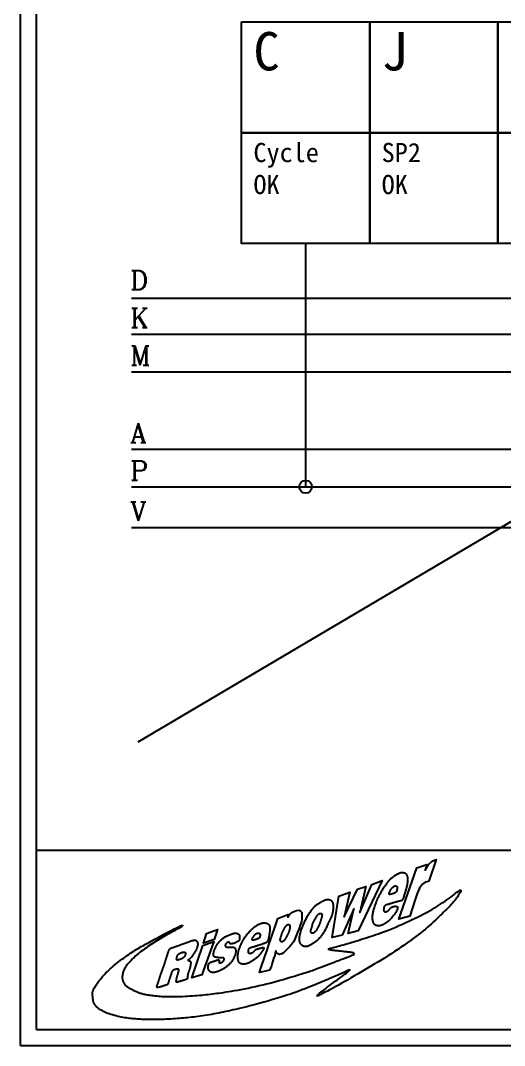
# Model space of a CAD drawing. Extents: x 627 to 914, y 3 to 207.
# Drawn here: x 627.2 to 665, y 3 to 83.1 of the extents above; entities that cross this region are included whole.
import ezdxf

# ---------------------------------------------------------------- set-up
doc = ezdxf.new("R2010")
doc.units = 0
doc.layers.get('0').update_dxf_attribs({"linetype": 'CONTINUOUS'})
for name, color, linetype in [('圖框層', 7, 'CONTINUOUS'), ('標尺寸層', 3, 'CONTINUOUS'), ('輪廓線層', 7, 'CONTINUOUS')]:
    doc.layers.add(name, color=color, linetype=linetype)
doc.styles.add('CNS', font='romanc.shx', dxfattribs={"bigfont": 'chineset.shx'})

msp = doc.modelspace()

# ---------------------------------------------------------------- linework, layer by layer
at = {"color": 0}
for points in [[(644.447, 82.981), (654.457, 82.981), (654.457, 74.316), (644.447, 74.316)], [(654.457, 82.981), (664.467, 82.981), (664.467, 74.316), (654.457, 74.316)], [(664.467, 82.981), (674.477, 82.981), (674.477, 74.316), (664.467, 74.316)], [(644.447, 74.316), (654.457, 74.316), (654.457, 65.652), (644.447, 65.652)], [(654.457, 74.316), (664.467, 74.316), (664.467, 65.652), (654.457, 65.652)], [(664.467, 74.316), (674.477, 74.316), (674.477, 65.652), (664.467, 65.652)]]:
    msp.add_lwpolyline(points, close=True, dxfattribs=at)
at = {"layer": '圖框層', "color": 0}
for p, q in [((627.197, 3), (627.197, 206.969)), ((628.447, 4.25), (628.447, 205.719))]:
    msp.add_line(p, q, dxfattribs=at)
at = {"layer": '圖框層', "color": 7}
for p, q in [((628.447, 18.25), (912.947, 18.25)), ((628.447, 4.25), (912.947, 4.25)), ((627.197, 3), (914.197, 3))]:
    msp.add_line(p, q, dxfattribs=at)
at = {"layer": '標尺寸層', "color": 1}
msp.add_line((636.375, 26.723), (897.679, 181.249), dxfattribs=at)
at = {"layer": '標尺寸層'}
for p, q in [((649.452, 65.652), (649.452, 46.652)), ((635.869, 61.383), (907.962, 61.383)), ((635.869, 58.576), (839.642, 58.576)), ((635.869, 55.63), (907.962, 55.63)), ((635.869, 49.598), (907.962, 49.598)), ((635.869, 46.652), (907.962, 46.652)), ((635.869, 43.462), (907.962, 43.462))]:
    msp.add_line(p, q, dxfattribs=at)
msp.add_circle((649.452, 46.652), 0.5, dxfattribs=at)
at = {"layer": '輪廓線層', "color": 116}
for points in [[(658.355, 15.302), (658.167, 14.869), (658.019, 14.406), (657.586, 13.106), (656.728, 12.879), (658.138, 16.868), (658.926, 17.154), (658.798, 16.701), (659.045, 17.134), (659.34, 17.39), (659.656, 17.528), (659.064, 15.834), (658.936, 15.785), (658.779, 15.755), (658.572, 15.617)], [(657.146, 14.733), (657.13, 14.685), (657.116, 14.64), (657.102, 14.597), (657.089, 14.558), (657.076, 14.522), (657.064, 14.488), (657.052, 14.459), (657.041, 14.432), (657.029, 14.408), (657.017, 14.388), (657.004, 14.37), (656.99, 14.354), (656.975, 14.341), (656.958, 14.329), (656.938, 14.319), (656.916, 14.31), (656.891, 14.302), (656.863, 14.294), (656.831, 14.286), (656.796, 14.278), (656.757, 14.27), (656.713, 14.26), (656.665, 14.249), (656.612, 14.236), (656.554, 14.22), (656.492, 14.203), (656.428, 14.185), (656.362, 14.166), (656.295, 14.146), (656.229, 14.126), (656.165, 14.107), (656.104, 14.088), (656.046, 14.071), (655.993, 14.055), (655.943, 14.04), (655.898, 14.026), (655.856, 14.014), (655.819, 14.002), (655.785, 13.991), (655.755, 13.98), (655.73, 13.971), (655.707, 13.961), (655.688, 13.952), (655.671, 13.941), (655.657, 13.93), (655.644, 13.918), (655.632, 13.903), (655.621, 13.887), (655.611, 13.868), (655.601, 13.847), (655.592, 13.824), (655.583, 13.8), (655.575, 13.776), (655.568, 13.751), (655.562, 13.726), (655.557, 13.701), (655.553, 13.678), (655.55, 13.655), (655.548, 13.634), (655.547, 13.613), (655.548, 13.594), (655.549, 13.576), (655.552, 13.558), (655.556, 13.542), (655.561, 13.527), (655.567, 13.513), (655.574, 13.5), (655.582, 13.489), (655.592, 13.478), (655.602, 13.469), (655.615, 13.462), (655.628, 13.456), (655.643, 13.452), (655.659, 13.449), (655.677, 13.448), (655.695, 13.448), (655.713, 13.449), (655.733, 13.453), (655.752, 13.457), (655.772, 13.463), (655.792, 13.47), (655.811, 13.479), (655.831, 13.489), (655.85, 13.5), (655.87, 13.512), (655.889, 13.526), (655.908, 13.541), (655.927, 13.557), (655.947, 13.574), (655.965, 13.592), (655.984, 13.61), (656.002, 13.629), (656.019, 13.649), (656.035, 13.668), (656.049, 13.687), (656.063, 13.705), (656.075, 13.723), (656.088, 13.74), (656.102, 13.756), (656.118, 13.772), (656.14, 13.788), (656.167, 13.804), (656.202, 13.82), (656.246, 13.837), (656.299, 13.853), (656.359, 13.868), (656.422, 13.878), (656.484, 13.883), (656.541, 13.879), (656.589, 13.865), (656.624, 13.839), (656.643, 13.797), (656.642, 13.739), (656.624, 13.668), (656.591, 13.586), (656.546, 13.496), (656.491, 13.402), (656.431, 13.306), (656.367, 13.213), (656.301, 13.124), (656.238, 13.043), (656.176, 12.97), (656.117, 12.904), (656.06, 12.844), (656.006, 12.791), (655.954, 12.743), (655.905, 12.7), (655.858, 12.663), (655.814, 12.629), (655.773, 12.6), (655.734, 12.573), (655.698, 12.55), (655.663, 12.529), (655.63, 12.51), (655.598, 12.493), (655.568, 12.477), (655.539, 12.462), (655.51, 12.448), (655.483, 12.434), (655.456, 12.421), (655.43, 12.41), (655.405, 12.399), (655.381, 12.389), (655.357, 12.38), (655.333, 12.373), (655.31, 12.366), (655.287, 12.36), (655.263, 12.356), (655.239, 12.352), (655.214, 12.35), (655.188, 12.349), (655.161, 12.349), (655.132, 12.35), (655.103, 12.353), (655.072, 12.356), (655.042, 12.361), (655.011, 12.367), (654.982, 12.374), (654.954, 12.383), (654.928, 12.392), (654.904, 12.404), (654.882, 12.417), (654.862, 12.431), (654.843, 12.447), (654.826, 12.466), (654.81, 12.487), (654.795, 12.51), (654.781, 12.536), (654.767, 12.564), (654.754, 12.595), (654.742, 12.628), (654.73, 12.664), (654.72, 12.701), (654.71, 12.74), (654.702, 12.781), (654.695, 12.822), (654.689, 12.865), (654.685, 12.909), (654.683, 12.954), (654.682, 13), (654.682, 13.048), (654.684, 13.097), (654.688, 13.147), (654.693, 13.199), (654.7, 13.253), (654.709, 13.309), (654.72, 13.367), (654.734, 13.428), (654.749, 13.492), (654.766, 13.561), (654.787, 13.633), (654.809, 13.71), (654.835, 13.792), (654.863, 13.879), (654.893, 13.969), (654.926, 14.062), (654.962, 14.157), (654.999, 14.254), (655.038, 14.353), (655.08, 14.451), (655.123, 14.55), (655.168, 14.648), (655.215, 14.745), (655.264, 14.842), (655.315, 14.938), (655.368, 15.032), (655.423, 15.125), (655.479, 15.217), (655.538, 15.307), (655.598, 15.395), (655.658, 15.479), (655.718, 15.56), (655.777, 15.638), (655.834, 15.71), (655.888, 15.777), (655.938, 15.838), (655.985, 15.892), (656.028, 15.941), (656.068, 15.985), (656.106, 16.025), (656.143, 16.061), (656.179, 16.094), (656.216, 16.126), (656.253, 16.157), (656.292, 16.187), (656.332, 16.217), (656.373, 16.247), (656.414, 16.275), (656.456, 16.303), (656.498, 16.329), (656.539, 16.354), (656.58, 16.378), (656.619, 16.399), (656.657, 16.419), (656.695, 16.437), (656.731, 16.454), (656.766, 16.468), (656.801, 16.481), (656.835, 16.491), (656.868, 16.5), (656.9, 16.507), (656.931, 16.513), (656.962, 16.516), (656.991, 16.518), (657.02, 16.519), (657.048, 16.518), (657.074, 16.516), (657.1, 16.512), (657.124, 16.508), (657.147, 16.502), (657.169, 16.495), (657.19, 16.486), (657.21, 16.476), (657.23, 16.465), (657.248, 16.451), (657.266, 16.436), (657.283, 16.419), (657.299, 16.401), (657.315, 16.38), (657.329, 16.358), (657.343, 16.335), (657.355, 16.309), (657.367, 16.283), (657.376, 16.254), (657.385, 16.225), (657.392, 16.194), (657.398, 16.161), (657.402, 16.127), (657.406, 16.092), (657.408, 16.054), (657.409, 16.014), (657.41, 15.973), (657.409, 15.929), (657.408, 15.884), (657.406, 15.837), (657.403, 15.789), (657.398, 15.74), (657.393, 15.69), (657.387, 15.64), (657.379, 15.59), (657.371, 15.54), (657.361, 15.49), (657.35, 15.439), (657.339, 15.388), (657.326, 15.337), (657.312, 15.284), (657.298, 15.231), (657.282, 15.176), (657.266, 15.12), (657.249, 15.063), (657.231, 15.006), (657.213, 14.949), (657.196, 14.893), (657.179, 14.837), (657.162, 14.784)], [(652.309, 11.613), (651.528, 11.442), (652.052, 14.67), (652.918, 14.98), (652.469, 13.056), (653.496, 15.204), (654.159, 15.418), (653.678, 13.398), (654.619, 15.579), (655.432, 15.878), (653.55, 11.955), (652.769, 11.763), (653.218, 13.665)], [(656.475, 14.949), (656.455, 14.938), (656.433, 14.927), (656.409, 14.917), (656.384, 14.907), (656.358, 14.897), (656.332, 14.887), (656.305, 14.877), (656.279, 14.868), (656.253, 14.858), (656.228, 14.849), (656.204, 14.841), (656.18, 14.832), (656.156, 14.824), (656.133, 14.817), (656.111, 14.811), (656.089, 14.806), (656.068, 14.802), (656.047, 14.8), (656.028, 14.799), (656.011, 14.801), (655.996, 14.805), (655.984, 14.812), (655.975, 14.822), (655.97, 14.835), (655.968, 14.852), (655.971, 14.873), (655.977, 14.896), (655.986, 14.922), (655.996, 14.95), (656.009, 14.979), (656.023, 15.008), (656.037, 15.038), (656.052, 15.068), (656.068, 15.098), (656.084, 15.127), (656.1, 15.156), (656.117, 15.184), (656.135, 15.212), (656.154, 15.239), (656.174, 15.265), (656.195, 15.291), (656.216, 15.315), (656.238, 15.339), (656.261, 15.361), (656.284, 15.381), (656.306, 15.399), (656.329, 15.416), (656.35, 15.43), (656.371, 15.442), (656.392, 15.452), (656.411, 15.459), (656.43, 15.465), (656.448, 15.469), (656.465, 15.471), (656.481, 15.471), (656.497, 15.471), (656.511, 15.469), (656.525, 15.465), (656.538, 15.461), (656.55, 15.456), (656.561, 15.449), (656.57, 15.442), (656.578, 15.434), (656.585, 15.425), (656.59, 15.415), (656.594, 15.404), (656.597, 15.392), (656.599, 15.378), (656.599, 15.363), (656.599, 15.345), (656.598, 15.325), (656.597, 15.302), (656.596, 15.277), (656.594, 15.25), (656.591, 15.221), (656.588, 15.191), (656.584, 15.162), (656.58, 15.133), (656.575, 15.105), (656.569, 15.079), (656.562, 15.057), (656.555, 15.036), (656.545, 15.018), (656.535, 15.002), (656.523, 14.987), (656.509, 14.973), (656.493, 14.961)], [(649.447, 10.728), (649.415, 10.73), (649.384, 10.734), (649.355, 10.741), (649.327, 10.749), (649.3, 10.759), (649.274, 10.771), (649.249, 10.784), (649.225, 10.798), (649.201, 10.813), (649.178, 10.829), (649.156, 10.846), (649.136, 10.864), (649.116, 10.883), (649.097, 10.902), (649.08, 10.923), (649.064, 10.945), (649.05, 10.967), (649.037, 10.991), (649.025, 11.016), (649.015, 11.041), (649.006, 11.068), (648.998, 11.095), (648.992, 11.124), (648.986, 11.153), (648.982, 11.184), (648.978, 11.215), (648.976, 11.247), (648.974, 11.28), (648.974, 11.314), (648.975, 11.349), (648.977, 11.384), (648.98, 11.421), (648.985, 11.457), (648.99, 11.495), (648.996, 11.533), (649.004, 11.572), (649.012, 11.611), (649.021, 11.652), (649.03, 11.692), (649.04, 11.733), (649.05, 11.775), (649.061, 11.817), (649.072, 11.859), (649.083, 11.901), (649.095, 11.942), (649.107, 11.983), (649.119, 12.022), (649.132, 12.06), (649.145, 12.097), (649.158, 12.132), (649.172, 12.168), (649.187, 12.203), (649.202, 12.24), (649.218, 12.278), (649.234, 12.318), (649.252, 12.361), (649.27, 12.407), (649.29, 12.457), (649.311, 12.511), (649.334, 12.567), (649.359, 12.628), (649.387, 12.691), (649.417, 12.758), (649.45, 12.827), (649.487, 12.9), (649.527, 12.975), (649.569, 13.052), (649.613, 13.129), (649.659, 13.207), (649.706, 13.283), (649.753, 13.357), (649.802, 13.428), (649.85, 13.496), (649.898, 13.56), (649.946, 13.621), (649.994, 13.679), (650.04, 13.733), (650.086, 13.783), (650.131, 13.83), (650.175, 13.874), (650.218, 13.915), (650.26, 13.952), (650.301, 13.987), (650.341, 14.019), (650.382, 14.049), (650.422, 14.078), (650.462, 14.104), (650.503, 14.13), (650.544, 14.154), (650.586, 14.177), (650.627, 14.199), (650.668, 14.22), (650.707, 14.239), (650.744, 14.258), (650.78, 14.275), (650.812, 14.291), (650.841, 14.306), (650.868, 14.319), (650.892, 14.331), (650.915, 14.343), (650.937, 14.353), (650.959, 14.363), (650.981, 14.371), (651.005, 14.379), (651.029, 14.387), (651.055, 14.394), (651.082, 14.4), (651.11, 14.405), (651.138, 14.409), (651.166, 14.412), (651.194, 14.414), (651.221, 14.414), (651.248, 14.413), (651.273, 14.411), (651.299, 14.406), (651.323, 14.4), (651.347, 14.392), (651.371, 14.381), (651.394, 14.369), (651.417, 14.353), (651.44, 14.335), (651.462, 14.315), (651.484, 14.291), (651.505, 14.265), (651.524, 14.237), (651.542, 14.205), (651.558, 14.171), (651.572, 14.134), (651.583, 14.094), (651.593, 14.051), (651.6, 14.006), (651.605, 13.958), (651.609, 13.908), (651.61, 13.856), (651.61, 13.802), (651.608, 13.745), (651.604, 13.687), (651.599, 13.627), (651.592, 13.566), (651.584, 13.505), (651.573, 13.444), (651.56, 13.383), (651.546, 13.322), (651.529, 13.263), (651.511, 13.206), (651.49, 13.149), (651.468, 13.094), (651.445, 13.04), (651.421, 12.987), (651.396, 12.934), (651.37, 12.881), (651.345, 12.829), (651.319, 12.776), (651.294, 12.723), (651.269, 12.669), (651.243, 12.614), (651.217, 12.558), (651.191, 12.5), (651.164, 12.44), (651.136, 12.378), (651.108, 12.314), (651.078, 12.247), (651.047, 12.179), (651.015, 12.109), (650.98, 12.038), (650.943, 11.966), (650.903, 11.893), (650.86, 11.82), (650.814, 11.747), (650.766, 11.675), (650.715, 11.603), (650.662, 11.534), (650.607, 11.466), (650.552, 11.402), (650.496, 11.341), (650.44, 11.285), (650.384, 11.233), (650.329, 11.186), (650.275, 11.142), (650.222, 11.103), (650.171, 11.066), (650.122, 11.033), (650.074, 11.001), (650.03, 10.972), (649.988, 10.944), (649.948, 10.918), (649.91, 10.893), (649.873, 10.87), (649.838, 10.849), (649.803, 10.829), (649.768, 10.811), (649.733, 10.794), (649.697, 10.779), (649.66, 10.765), (649.624, 10.754), (649.587, 10.744), (649.551, 10.737), (649.515, 10.731), (649.481, 10.728)], [(648.525, 11.136), (648.258, 10.757), (647.942, 10.445), (647.721, 10.238), (647.595, 10.168), (647.419, 10.119), (647.295, 10.157), (647.171, 10.202), (647.156, 10.326), (647.141, 10.386), (647.088, 10.232), (647.058, 10.041), (646.953, 9.785), (646.84, 9.44), (646.761, 9.128), (646.692, 8.982), (646.647, 8.885), (646.335, 8.817), (645.854, 8.712), (645.963, 9.039), (646.102, 9.426), (646.132, 9.553), (646.272, 9.954), (646.46, 10.45), (646.595, 10.897), (646.851, 11.618), (647.08, 12.29), (647.292, 12.927), (648.059, 13.235), (648.059, 13.036), (648.191, 13.224), (648.48, 13.438), (648.743, 13.554), (648.954, 13.569), (649.063, 13.491), (649.157, 13.382), (649.168, 13.164), (649.157, 12.886), (649.131, 12.664), (649.041, 12.409), (648.939, 12.134), (648.841, 11.898), (648.698, 11.523)], [(650.154, 12.795), (650.175, 12.832), (650.195, 12.869), (650.216, 12.907), (650.236, 12.945), (650.256, 12.983), (650.277, 13.02), (650.298, 13.056), (650.32, 13.09), (650.341, 13.123), (650.364, 13.154), (650.387, 13.183), (650.41, 13.21), (650.433, 13.234), (650.457, 13.256), (650.48, 13.275), (650.504, 13.291), (650.528, 13.303), (650.552, 13.313), (650.575, 13.32), (650.597, 13.324), (650.619, 13.325), (650.639, 13.324), (650.657, 13.321), (650.674, 13.315), (650.688, 13.307), (650.7, 13.297), (650.71, 13.286), (650.718, 13.272), (650.725, 13.257), (650.73, 13.24), (650.733, 13.222), (650.735, 13.202), (650.735, 13.181), (650.734, 13.159), (650.732, 13.135), (650.728, 13.11), (650.724, 13.084), (650.718, 13.057), (650.711, 13.029), (650.703, 12.999), (650.694, 12.969), (650.685, 12.938), (650.675, 12.905), (650.664, 12.873), (650.653, 12.84), (650.642, 12.807), (650.631, 12.773), (650.62, 12.74), (650.61, 12.707), (650.6, 12.675), (650.59, 12.643), (650.58, 12.61), (650.569, 12.579), (650.559, 12.547), (650.548, 12.515), (650.536, 12.483), (650.523, 12.451), (650.51, 12.42), (650.497, 12.388), (650.483, 12.357), (650.468, 12.327), (650.454, 12.296), (650.439, 12.267), (650.425, 12.238), (650.411, 12.209), (650.397, 12.182), (650.383, 12.155), (650.369, 12.129), (650.355, 12.104), (650.341, 12.081), (650.328, 12.058), (650.314, 12.036), (650.301, 12.016), (650.287, 11.996), (650.273, 11.977), (650.259, 11.959), (650.245, 11.942), (650.231, 11.925), (650.216, 11.909), (650.201, 11.893), (650.186, 11.877), (650.17, 11.862), (650.154, 11.847), (650.138, 11.833), (650.121, 11.82), (650.104, 11.808), (650.087, 11.797), (650.07, 11.787), (650.052, 11.779), (650.034, 11.773), (650.017, 11.768), (649.999, 11.765), (649.983, 11.764), (649.967, 11.764), (649.952, 11.767), (649.938, 11.771), (649.926, 11.777), (649.914, 11.785), (649.905, 11.795), (649.896, 11.806), (649.888, 11.819), (649.881, 11.833), (649.876, 11.848), (649.871, 11.864), (649.867, 11.88), (649.863, 11.898), (649.861, 11.917), (649.861, 11.937), (649.861, 11.959), (649.864, 11.982), (649.868, 12.008), (649.875, 12.035), (649.883, 12.064), (649.894, 12.095), (649.905, 12.127), (649.917, 12.16), (649.93, 12.194), (649.941, 12.227), (649.952, 12.26), (649.961, 12.293), (649.969, 12.324), (649.975, 12.354), (649.98, 12.383), (649.984, 12.412), (649.99, 12.441), (649.995, 12.47), (650.003, 12.499), (650.013, 12.528), (650.025, 12.559), (650.039, 12.59), (650.056, 12.622), (650.074, 12.655), (650.093, 12.688), (650.113, 12.723), (650.134, 12.758)], [(641.714, 11.763), (642.574, 12.066), (642.32, 11.294), (641.479, 11.001)], [(644.968, 10.367), (644.968, 10.349), (644.969, 10.332), (644.971, 10.316), (644.973, 10.3), (644.976, 10.286), (644.981, 10.273), (644.987, 10.26), (644.994, 10.249), (645.002, 10.239), (645.012, 10.229), (645.024, 10.221), (645.037, 10.214), (645.051, 10.208), (645.066, 10.204), (645.082, 10.201), (645.1, 10.2), (645.118, 10.2), (645.137, 10.202), (645.157, 10.206), (645.178, 10.211), (645.199, 10.217), (645.22, 10.224), (645.242, 10.232), (645.264, 10.242), (645.285, 10.252), (645.307, 10.264), (645.328, 10.276), (645.349, 10.289), (645.369, 10.303), (645.389, 10.317), (645.408, 10.332), (645.425, 10.348), (645.442, 10.364), (645.457, 10.38), (645.471, 10.396), (645.484, 10.411), (645.497, 10.426), (645.509, 10.441), (645.52, 10.454), (645.53, 10.466), (645.54, 10.477), (645.55, 10.486), (645.563, 10.496), (645.579, 10.504), (645.599, 10.514), (645.624, 10.524), (645.657, 10.535), (645.697, 10.549), (645.746, 10.564), (645.802, 10.581), (645.862, 10.598), (645.924, 10.614), (645.984, 10.628), (646.041, 10.64), (646.092, 10.648), (646.133, 10.651), (646.165, 10.649), (646.186, 10.641), (646.198, 10.629), (646.203, 10.614), (646.201, 10.595), (646.195, 10.573), (646.185, 10.55), (646.172, 10.526), (646.158, 10.5), (646.143, 10.475), (646.127, 10.449), (646.11, 10.423), (646.092, 10.396), (646.075, 10.37), (646.056, 10.343), (646.038, 10.316), (646.02, 10.29), (646.001, 10.263), (645.983, 10.237), (645.963, 10.21), (645.944, 10.183), (645.923, 10.156), (645.902, 10.129), (645.88, 10.101), (645.857, 10.073), (645.832, 10.045), (645.807, 10.016), (645.78, 9.987), (645.753, 9.959), (645.724, 9.93), (645.694, 9.902), (645.664, 9.874), (645.632, 9.846), (645.599, 9.819), (645.565, 9.792), (645.529, 9.765), (645.493, 9.738), (645.456, 9.712), (645.418, 9.685), (645.379, 9.659), (645.339, 9.632), (645.298, 9.606), (645.257, 9.58), (645.215, 9.554), (645.174, 9.53), (645.134, 9.507), (645.095, 9.486), (645.056, 9.467), (645.02, 9.45), (644.984, 9.434), (644.95, 9.421), (644.917, 9.409), (644.884, 9.399), (644.853, 9.39), (644.821, 9.382), (644.79, 9.375), (644.759, 9.369), (644.728, 9.364), (644.697, 9.36), (644.666, 9.357), (644.635, 9.355), (644.604, 9.355), (644.572, 9.356), (644.54, 9.36), (644.508, 9.365), (644.475, 9.372), (644.443, 9.381), (644.412, 9.392), (644.382, 9.405), (644.354, 9.419), (644.328, 9.435), (644.304, 9.452), (644.283, 9.47), (644.265, 9.49), (644.249, 9.511), (644.236, 9.534), (644.224, 9.557), (644.214, 9.581), (644.205, 9.607), (644.197, 9.633), (644.19, 9.66), (644.184, 9.688), (644.178, 9.717), (644.173, 9.747), (644.169, 9.778), (644.166, 9.81), (644.164, 9.844), (644.162, 9.879), (644.161, 9.916), (644.161, 9.955), (644.162, 9.995), (644.164, 10.036), (644.167, 10.078), (644.171, 10.121), (644.177, 10.166), (644.184, 10.211), (644.193, 10.256), (644.203, 10.302), (644.214, 10.348), (644.226, 10.394), (644.239, 10.44), (644.252, 10.484), (644.266, 10.528), (644.281, 10.571), (644.295, 10.612), (644.31, 10.652), (644.325, 10.691), (644.341, 10.73), (644.357, 10.77), (644.374, 10.81), (644.393, 10.85), (644.412, 10.893), (644.433, 10.937), (644.455, 10.982), (644.478, 11.029), (644.502, 11.076), (644.527, 11.124), (644.552, 11.172), (644.578, 11.22), (644.605, 11.267), (644.633, 11.313), (644.661, 11.359), (644.691, 11.405), (644.722, 11.452), (644.756, 11.5), (644.793, 11.551), (644.834, 11.604), (644.879, 11.66), (644.927, 11.719), (644.98, 11.782), (645.035, 11.846), (645.093, 11.91), (645.153, 11.975), (645.213, 12.037), (645.273, 12.097), (645.333, 12.152), (645.392, 12.204), (645.449, 12.25), (645.505, 12.293), (645.559, 12.331), (645.612, 12.365), (645.662, 12.396), (645.711, 12.424), (645.758, 12.449), (645.803, 12.471), (645.845, 12.491), (645.886, 12.508), (645.926, 12.524), (645.964, 12.537), (646, 12.548), (646.035, 12.557), (646.07, 12.565), (646.103, 12.571), (646.135, 12.576), (646.166, 12.579), (646.196, 12.581), (646.226, 12.582), (646.254, 12.581), (646.282, 12.58), (646.309, 12.577), (646.335, 12.573), (646.361, 12.568), (646.385, 12.562), (646.409, 12.555), (646.431, 12.548), (646.453, 12.54), (646.473, 12.531), (646.492, 12.522), (646.509, 12.513), (646.526, 12.503), (646.541, 12.492), (646.556, 12.48), (646.569, 12.467), (646.582, 12.452), (646.593, 12.436), (646.605, 12.417), (646.615, 12.397), (646.625, 12.374), (646.634, 12.349), (646.643, 12.323), (646.65, 12.296), (646.656, 12.267), (646.661, 12.238), (646.665, 12.208), (646.667, 12.178), (646.668, 12.147), (646.668, 12.116), (646.667, 12.084), (646.665, 12.05), (646.662, 12.016), (646.659, 11.98), (646.655, 11.943), (646.65, 11.905), (646.645, 11.865), (646.64, 11.824), (646.634, 11.782), (646.628, 11.74), (646.622, 11.698), (646.615, 11.656), (646.608, 11.614), (646.601, 11.574), (646.594, 11.534), (646.586, 11.495), (646.578, 11.457), (646.57, 11.419), (646.562, 11.382), (646.553, 11.346), (646.544, 11.31), (646.535, 11.274), (646.524, 11.24), (646.511, 11.205), (646.496, 11.172), (646.477, 11.14), (646.454, 11.109), (646.426, 11.08), (646.392, 11.052), (646.351, 11.026), (646.304, 11.001), (646.253, 10.978), (646.198, 10.956), (646.14, 10.935), (646.08, 10.914), (646.019, 10.895), (645.958, 10.875), (645.898, 10.856), (645.839, 10.837), (645.78, 10.819), (645.723, 10.801), (645.667, 10.783), (645.612, 10.766), (645.558, 10.75), (645.505, 10.734), (645.454, 10.718), (645.403, 10.703), (645.355, 10.689), (645.309, 10.676), (645.265, 10.662), (645.224, 10.65), (645.186, 10.637), (645.152, 10.625), (645.121, 10.614), (645.095, 10.602), (645.072, 10.591), (645.051, 10.579), (645.034, 10.566), (645.02, 10.552), (645.007, 10.538), (644.997, 10.522), (644.989, 10.505), (644.982, 10.486), (644.977, 10.467), (644.973, 10.447), (644.971, 10.427), (644.969, 10.406), (644.968, 10.387)], [(648.117, 12.453), (648.131, 12.453), (648.144, 12.451), (648.156, 12.448), (648.167, 12.443), (648.176, 12.436), (648.185, 12.428), (648.192, 12.419), (648.199, 12.408), (648.205, 12.397), (648.209, 12.383), (648.213, 12.369), (648.216, 12.354), (648.219, 12.337), (648.22, 12.32), (648.221, 12.302), (648.222, 12.283), (648.221, 12.263), (648.22, 12.242), (648.219, 12.221), (648.217, 12.198), (648.214, 12.175), (648.211, 12.151), (648.207, 12.126), (648.203, 12.1), (648.198, 12.074), (648.192, 12.046), (648.186, 12.018), (648.179, 11.988), (648.171, 11.959), (648.162, 11.928), (648.152, 11.897), (648.141, 11.866), (648.129, 11.834), (648.116, 11.802), (648.102, 11.769), (648.087, 11.737), (648.072, 11.704), (648.057, 11.672), (648.041, 11.64), (648.025, 11.608), (648.01, 11.576), (647.994, 11.545), (647.979, 11.515), (647.963, 11.486), (647.948, 11.457), (647.933, 11.43), (647.918, 11.405), (647.904, 11.38), (647.89, 11.358), (647.876, 11.336), (647.862, 11.317), (647.848, 11.298), (647.835, 11.28), (647.822, 11.263), (647.808, 11.247), (647.795, 11.231), (647.781, 11.215), (647.768, 11.2), (647.754, 11.186), (647.741, 11.172), (647.727, 11.159), (647.713, 11.147), (647.699, 11.136), (647.685, 11.127), (647.671, 11.119), (647.657, 11.112), (647.643, 11.107), (647.629, 11.104), (647.614, 11.101), (647.601, 11.101), (647.587, 11.101), (647.574, 11.103), (647.561, 11.106), (647.548, 11.111), (647.536, 11.117), (647.525, 11.125), (647.515, 11.134), (647.506, 11.145), (647.498, 11.158), (647.491, 11.173), (647.486, 11.19), (647.482, 11.208), (647.479, 11.228), (647.478, 11.249), (647.478, 11.272), (647.479, 11.295), (647.482, 11.319), (647.485, 11.343), (647.49, 11.368), (647.496, 11.393), (647.503, 11.419), (647.511, 11.444), (647.519, 11.47), (647.528, 11.496), (647.536, 11.522), (647.545, 11.548), (647.553, 11.575), (647.561, 11.601), (647.57, 11.628), (647.578, 11.655), (647.587, 11.682), (647.596, 11.71), (647.606, 11.738), (647.616, 11.767), (647.628, 11.796), (647.64, 11.825), (647.652, 11.855), (647.666, 11.886), (647.68, 11.916), (647.694, 11.947), (647.71, 11.977), (647.725, 12.008), (647.742, 12.038), (647.758, 12.068), (647.775, 12.098), (647.792, 12.127), (647.809, 12.156), (647.825, 12.184), (647.842, 12.211), (647.858, 12.237), (647.873, 12.262), (647.888, 12.285), (647.903, 12.307), (647.918, 12.328), (647.933, 12.348), (647.948, 12.365), (647.964, 12.382), (647.98, 12.397), (647.997, 12.41), (648.015, 12.421), (648.033, 12.43), (648.051, 12.438), (648.068, 12.445), (648.085, 12.449), (648.102, 12.452)], [(640.44, 9.589), (640.454, 9.575), (640.465, 9.557), (640.474, 9.537), (640.479, 9.515), (640.483, 9.49), (640.485, 9.464), (640.485, 9.435), (640.483, 9.404), (640.48, 9.372), (640.476, 9.338), (640.471, 9.302), (640.465, 9.265), (640.458, 9.227), (640.449, 9.188), (640.44, 9.148), (640.43, 9.108), (640.419, 9.067), (640.407, 9.026), (640.395, 8.986), (640.382, 8.945), (640.369, 8.906), (640.356, 8.867), (640.344, 8.83), (640.331, 8.794), (640.319, 8.76), (640.308, 8.728), (640.298, 8.697), (640.288, 8.668), (640.279, 8.64), (640.271, 8.612), (640.264, 8.586), (640.258, 8.56), (640.254, 8.535), (640.25, 8.51), (640.247, 8.487), (640.245, 8.463), (640.244, 8.441), (640.243, 8.419), (640.241, 8.398), (640.24, 8.377), (640.239, 8.358), (640.237, 8.339), (640.235, 8.322), (640.233, 8.305), (640.231, 8.29), (640.229, 8.275), (640.228, 8.262), (640.226, 8.25), (640.224, 8.239), (640.222, 8.229), (640.22, 8.22), (640.216, 8.212), (640.211, 8.204), (640.204, 8.196), (640.194, 8.189), (640.182, 8.181), (640.167, 8.173), (640.148, 8.165), (640.127, 8.156), (640.103, 8.147), (640.078, 8.138), (640.05, 8.129), (640.021, 8.12), (639.99, 8.11), (639.958, 8.1), (639.925, 8.09), (639.891, 8.08), (639.857, 8.07), (639.822, 8.06), (639.787, 8.05), (639.752, 8.039), (639.717, 8.029), (639.681, 8.019), (639.647, 8.009), (639.613, 7.999), (639.58, 7.99), (639.548, 7.981), (639.519, 7.973), (639.492, 7.966), (639.467, 7.96), (639.445, 7.955), (639.425, 7.952), (639.409, 7.95), (639.394, 7.95), (639.383, 7.952), (639.374, 7.958), (639.367, 7.966), (639.362, 7.977), (639.359, 7.992), (639.358, 8.01), (639.359, 8.031), (639.361, 8.053), (639.364, 8.078), (639.368, 8.103), (639.372, 8.129), (639.376, 8.156), (639.381, 8.182), (639.385, 8.208), (639.39, 8.233), (639.395, 8.259), (639.4, 8.285), (639.406, 8.311), (639.412, 8.337), (639.419, 8.363), (639.427, 8.39), (639.436, 8.417), (639.445, 8.444), (639.454, 8.471), (639.464, 8.499), (639.473, 8.526), (639.482, 8.554), (639.491, 8.582), (639.499, 8.61), (639.506, 8.638), (639.513, 8.665), (639.519, 8.692), (639.525, 8.718), (639.531, 8.743), (639.536, 8.768), (639.541, 8.79), (639.545, 8.812), (639.55, 8.832), (639.554, 8.85), (639.557, 8.867), (639.559, 8.882), (639.561, 8.896), (639.561, 8.909), (639.56, 8.919), (639.557, 8.929), (639.553, 8.937), (639.548, 8.944), (639.542, 8.949), (639.535, 8.954), (639.527, 8.958), (639.518, 8.961), (639.508, 8.964), (639.498, 8.966), (639.487, 8.968), (639.476, 8.969), (639.464, 8.97), (639.452, 8.97), (639.439, 8.97), (639.425, 8.969), (639.411, 8.968), (639.396, 8.966), (639.381, 8.964), (639.365, 8.961), (639.348, 8.958), (639.331, 8.954), (639.313, 8.95), (639.295, 8.945), (639.276, 8.94), (639.257, 8.935), (639.237, 8.929), (639.217, 8.922), (639.197, 8.914), (639.177, 8.906), (639.157, 8.897), (639.138, 8.887), (639.12, 8.876), (639.103, 8.863), (639.087, 8.85), (639.072, 8.836), (639.058, 8.821), (639.046, 8.806), (639.034, 8.791), (639.024, 8.777), (639.015, 8.762), (639.007, 8.748), (639.001, 8.735), (638.995, 8.722), (638.991, 8.709), (638.986, 8.696), (638.983, 8.683), (638.979, 8.67), (638.976, 8.656), (638.972, 8.642), (638.968, 8.627), (638.964, 8.611), (638.959, 8.595), (638.954, 8.577), (638.949, 8.558), (638.942, 8.537), (638.935, 8.515), (638.927, 8.492), (638.919, 8.466), (638.91, 8.44), (638.9, 8.413), (638.891, 8.386), (638.881, 8.359), (638.871, 8.331), (638.862, 8.305), (638.853, 8.279), (638.844, 8.254), (638.835, 8.229), (638.827, 8.205), (638.819, 8.181), (638.811, 8.158), (638.803, 8.134), (638.796, 8.11), (638.788, 8.086), (638.78, 8.062), (638.772, 8.038), (638.765, 8.014), (638.757, 7.99), (638.751, 7.966), (638.744, 7.944), (638.738, 7.922), (638.732, 7.9), (638.727, 7.88), (638.721, 7.86), (638.715, 7.842), (638.707, 7.824), (638.698, 7.808), (638.687, 7.792), (638.673, 7.777), (638.656, 7.764), (638.637, 7.751), (638.614, 7.739), (638.589, 7.727), (638.56, 7.716), (638.527, 7.704), (638.492, 7.692), (638.453, 7.679), (638.41, 7.666), (638.365, 7.652), (638.317, 7.638), (638.269, 7.623), (638.22, 7.609), (638.172, 7.595), (638.124, 7.582), (638.079, 7.569), (638.037, 7.558), (637.998, 7.548), (637.963, 7.541), (637.931, 7.536), (637.904, 7.534), (637.881, 7.535), (637.864, 7.541), (637.852, 7.552), (637.845, 7.568), (637.844, 7.588), (637.846, 7.612), (637.853, 7.64), (637.862, 7.671), (637.873, 7.704), (637.885, 7.738), (637.898, 7.774), (637.911, 7.81), (637.924, 7.847), (637.937, 7.883), (637.95, 7.92), (637.962, 7.957), (637.974, 7.993), (637.986, 8.028), (637.997, 8.063), (638.008, 8.097), (638.018, 8.13), (638.029, 8.163), (638.038, 8.195), (638.048, 8.226), (638.057, 8.257), (638.067, 8.287), (638.076, 8.317), (638.085, 8.347), (638.094, 8.378), (638.103, 8.409), (638.113, 8.441), (638.124, 8.475), (638.136, 8.511), (638.149, 8.549), (638.163, 8.59), (638.179, 8.633), (638.196, 8.68), (638.214, 8.728), (638.233, 8.778), (638.252, 8.829), (638.271, 8.88), (638.29, 8.931), (638.308, 8.98), (638.325, 9.028), (638.342, 9.075), (638.357, 9.12), (638.372, 9.164), (638.387, 9.207), (638.4, 9.248), (638.414, 9.288), (638.427, 9.328), (638.439, 9.366), (638.452, 9.404), (638.464, 9.44), (638.475, 9.475), (638.486, 9.508), (638.496, 9.539), (638.505, 9.569), (638.514, 9.596), (638.521, 9.621), (638.528, 9.645), (638.535, 9.669), (638.542, 9.693), (638.55, 9.719), (638.559, 9.748), (638.569, 9.781), (638.581, 9.819), (638.596, 9.862), (638.612, 9.91), (638.629, 9.962), (638.647, 10.016), (638.666, 10.071), (638.684, 10.125), (638.702, 10.179), (638.719, 10.229), (638.734, 10.276), (638.748, 10.319), (638.761, 10.359), (638.773, 10.394), (638.784, 10.427), (638.795, 10.455), (638.806, 10.48), (638.816, 10.502), (638.827, 10.521), (638.841, 10.538), (638.861, 10.554), (638.892, 10.572), (638.936, 10.593), (638.996, 10.619), (639.076, 10.65), (639.179, 10.69), (639.307, 10.738), (639.455, 10.792), (639.616, 10.851), (639.784, 10.913), (639.953, 10.974), (640.116, 11.032), (640.267, 11.085), (640.398, 11.131), (640.506, 11.167), (640.592, 11.195), (640.659, 11.215), (640.71, 11.229), (640.747, 11.237), (640.775, 11.241), (640.797, 11.242), (640.814, 11.241), (640.83, 11.239), (640.846, 11.235), (640.861, 11.231), (640.876, 11.225), (640.891, 11.219), (640.904, 11.211), (640.918, 11.201), (640.931, 11.19), (640.944, 11.177), (640.957, 11.162), (640.969, 11.146), (640.98, 11.129), (640.991, 11.11), (641, 11.091), (641.009, 11.07), (641.016, 11.049), (641.021, 11.026), (641.026, 11.003), (641.029, 10.979), (641.03, 10.955), (641.03, 10.929), (641.03, 10.902), (641.028, 10.875), (641.024, 10.846), (641.02, 10.816), (641.015, 10.785), (641.008, 10.753), (641.001, 10.721), (640.992, 10.688), (640.982, 10.656), (640.971, 10.623), (640.959, 10.59), (640.945, 10.558), (640.931, 10.526), (640.915, 10.494), (640.898, 10.462), (640.88, 10.43), (640.861, 10.397), (640.842, 10.363), (640.821, 10.328), (640.799, 10.292), (640.777, 10.256), (640.754, 10.219), (640.731, 10.181), (640.707, 10.144), (640.683, 10.107), (640.659, 10.071), (640.636, 10.036), (640.612, 10.003), (640.589, 9.97), (640.566, 9.94), (640.543, 9.91), (640.52, 9.883), (640.498, 9.857), (640.475, 9.833), (640.453, 9.81), (640.431, 9.79), (640.41, 9.771), (640.389, 9.754), (640.369, 9.739), (640.35, 9.725), (640.333, 9.712), (640.317, 9.701), (640.303, 9.691), (640.292, 9.683), (640.282, 9.675), (640.275, 9.668), (640.271, 9.662), (640.271, 9.657), (640.273, 9.652), (640.279, 9.648), (640.29, 9.644), (640.304, 9.64), (640.321, 9.636), (640.34, 9.632), (640.361, 9.626), (640.383, 9.62), (640.403, 9.612), (640.423, 9.602)], [(643.245, 10.962), (643.234, 10.948), (643.225, 10.935), (643.216, 10.921), (643.208, 10.907), (643.201, 10.893), (643.195, 10.88), (643.19, 10.866), (643.186, 10.852), (643.183, 10.839), (643.182, 10.826), (643.181, 10.813), (643.182, 10.8), (643.184, 10.788), (643.187, 10.776), (643.191, 10.764), (643.195, 10.753), (643.201, 10.742), (643.209, 10.732), (643.218, 10.723), (643.229, 10.715), (643.244, 10.708), (643.261, 10.702), (643.283, 10.697), (643.308, 10.693), (643.338, 10.691), (643.372, 10.69), (643.409, 10.69), (643.448, 10.69), (643.489, 10.691), (643.531, 10.693), (643.572, 10.694), (643.613, 10.694), (643.652, 10.694), (643.689, 10.693), (643.724, 10.691), (643.757, 10.689), (643.787, 10.685), (643.815, 10.681), (643.841, 10.676), (643.863, 10.67), (643.883, 10.663), (643.899, 10.655), (643.914, 10.646), (643.926, 10.636), (643.936, 10.625), (643.945, 10.613), (643.953, 10.599), (643.96, 10.584), (643.967, 10.568), (643.972, 10.551), (643.978, 10.533), (643.982, 10.515), (643.987, 10.495), (643.99, 10.476), (643.993, 10.456), (643.995, 10.437), (643.997, 10.417), (643.998, 10.399), (643.998, 10.38), (643.998, 10.362), (643.998, 10.345), (643.998, 10.329), (643.997, 10.314), (643.996, 10.3), (643.995, 10.287), (643.994, 10.274), (643.993, 10.262), (643.991, 10.248), (643.988, 10.233), (643.984, 10.216), (643.979, 10.196), (643.972, 10.172), (643.964, 10.144), (643.954, 10.113), (643.943, 10.078), (643.93, 10.041), (643.915, 10.001), (643.899, 9.96), (643.882, 9.917), (643.863, 9.874), (643.842, 9.83), (643.821, 9.786), (643.797, 9.743), (643.773, 9.699), (643.746, 9.656), (643.719, 9.613), (643.689, 9.57), (643.658, 9.529), (643.626, 9.488), (643.592, 9.448), (643.556, 9.409), (643.52, 9.37), (643.482, 9.333), (643.444, 9.297), (643.406, 9.262), (643.367, 9.228), (643.328, 9.195), (643.288, 9.163), (643.249, 9.132), (643.21, 9.103), (643.17, 9.075), (643.131, 9.048), (643.092, 9.022), (643.053, 8.998), (643.014, 8.975), (642.975, 8.953), (642.936, 8.933), (642.898, 8.913), (642.861, 8.895), (642.824, 8.878), (642.787, 8.861), (642.752, 8.845), (642.717, 8.831), (642.682, 8.816), (642.649, 8.803), (642.616, 8.79), (642.583, 8.778), (642.551, 8.766), (642.52, 8.755), (642.488, 8.745), (642.457, 8.735), (642.427, 8.726), (642.396, 8.718), (642.366, 8.711), (642.337, 8.705), (642.308, 8.701), (642.28, 8.698), (642.252, 8.696), (642.225, 8.697), (642.198, 8.699), (642.173, 8.702), (642.147, 8.707), (642.123, 8.714), (642.1, 8.722), (642.077, 8.731), (642.055, 8.742), (642.033, 8.754), (642.013, 8.767), (641.993, 8.781), (641.975, 8.796), (641.957, 8.811), (641.941, 8.828), (641.926, 8.845), (641.912, 8.862), (641.9, 8.881), (641.889, 8.899), (641.88, 8.918), (641.871, 8.938), (641.864, 8.959), (641.858, 8.98), (641.854, 9.002), (641.85, 9.025), (641.847, 9.049), (641.845, 9.074), (641.844, 9.099), (641.844, 9.123), (641.845, 9.148), (641.846, 9.173), (641.848, 9.196), (641.85, 9.219), (641.853, 9.241), (641.857, 9.262), (641.861, 9.281), (641.865, 9.3), (641.87, 9.317), (641.875, 9.334), (641.881, 9.351), (641.888, 9.366), (641.895, 9.381), (641.903, 9.395), (641.912, 9.409), (641.922, 9.423), (641.934, 9.435), (641.947, 9.448), (641.961, 9.46), (641.978, 9.471), (641.997, 9.482), (642.018, 9.492), (642.04, 9.503), (642.064, 9.512), (642.089, 9.522), (642.115, 9.531), (642.141, 9.54), (642.168, 9.549), (642.195, 9.558), (642.223, 9.566), (642.25, 9.574), (642.277, 9.583), (642.305, 9.591), (642.332, 9.599), (642.359, 9.608), (642.385, 9.616), (642.412, 9.624), (642.437, 9.633), (642.463, 9.641), (642.487, 9.649), (642.511, 9.657), (642.534, 9.664), (642.556, 9.671), (642.577, 9.677), (642.596, 9.682), (642.615, 9.686), (642.631, 9.689), (642.646, 9.691), (642.66, 9.69), (642.671, 9.688), (642.681, 9.683), (642.688, 9.676), (642.693, 9.666), (642.697, 9.654), (642.698, 9.64), (642.699, 9.625), (642.698, 9.609), (642.697, 9.592), (642.696, 9.576), (642.695, 9.561), (642.694, 9.546), (642.693, 9.533), (642.693, 9.521), (642.694, 9.51), (642.695, 9.5), (642.697, 9.491), (642.7, 9.483), (642.703, 9.477), (642.708, 9.471), (642.713, 9.467), (642.72, 9.463), (642.729, 9.461), (642.738, 9.459), (642.75, 9.459), (642.764, 9.459), (642.78, 9.46), (642.798, 9.463), (642.818, 9.466), (642.84, 9.47), (642.862, 9.476), (642.884, 9.482), (642.905, 9.489), (642.925, 9.497), (642.944, 9.506), (642.961, 9.515), (642.976, 9.526), (642.989, 9.537), (643, 9.55), (643.011, 9.562), (643.02, 9.576), (643.03, 9.589), (643.039, 9.604), (643.048, 9.618), (643.056, 9.633), (643.065, 9.648), (643.073, 9.663), (643.08, 9.678), (643.086, 9.693), (643.092, 9.707), (643.096, 9.721), (643.098, 9.735), (643.099, 9.748), (643.099, 9.76), (643.097, 9.772), (643.094, 9.782), (643.089, 9.793), (643.083, 9.802), (643.076, 9.811), (643.067, 9.82), (643.057, 9.827), (643.045, 9.834), (643.032, 9.84), (643.016, 9.845), (642.999, 9.849), (642.979, 9.852), (642.957, 9.854), (642.933, 9.855), (642.907, 9.856), (642.878, 9.856), (642.849, 9.855), (642.817, 9.855), (642.785, 9.855), (642.752, 9.855), (642.718, 9.857), (642.684, 9.859), (642.65, 9.861), (642.616, 9.865), (642.583, 9.869), (642.551, 9.874), (642.52, 9.879), (642.49, 9.884), (642.462, 9.89), (642.436, 9.896), (642.412, 9.902), (642.39, 9.908), (642.37, 9.915), (642.351, 9.923), (642.335, 9.931), (642.321, 9.941), (642.308, 9.951), (642.298, 9.963), (642.289, 9.976), (642.282, 9.991), (642.276, 10.007), (642.272, 10.023), (642.269, 10.042), (642.266, 10.061), (642.265, 10.081), (642.264, 10.103), (642.264, 10.126), (642.264, 10.149), (642.266, 10.173), (642.268, 10.197), (642.27, 10.22), (642.273, 10.244), (642.277, 10.267), (642.282, 10.289), (642.288, 10.31), (642.293, 10.33), (642.3, 10.35), (642.306, 10.369), (642.313, 10.387), (642.319, 10.405), (642.326, 10.422), (642.332, 10.439), (642.339, 10.455), (642.345, 10.472), (642.352, 10.489), (642.359, 10.507), (642.367, 10.526), (642.375, 10.547), (642.385, 10.57), (642.395, 10.596), (642.407, 10.623), (642.419, 10.652), (642.433, 10.683), (642.447, 10.714), (642.463, 10.746), (642.479, 10.778), (642.496, 10.81), (642.514, 10.841), (642.534, 10.871), (642.554, 10.902), (642.575, 10.932), (642.598, 10.962), (642.622, 10.993), (642.648, 11.024), (642.675, 11.056), (642.704, 11.089), (642.734, 11.123), (642.766, 11.157), (642.799, 11.191), (642.833, 11.225), (642.868, 11.258), (642.903, 11.291), (642.939, 11.322), (642.976, 11.352), (643.013, 11.38), (643.05, 11.407), (643.086, 11.432), (643.123, 11.455), (643.158, 11.477), (643.193, 11.498), (643.228, 11.517), (643.261, 11.535), (643.293, 11.551), (643.324, 11.566), (643.354, 11.58), (643.385, 11.593), (643.415, 11.606), (643.445, 11.618), (643.475, 11.63), (643.505, 11.642), (643.535, 11.654), (643.566, 11.666), (643.596, 11.678), (643.626, 11.689), (643.656, 11.7), (643.684, 11.71), (643.713, 11.72), (643.74, 11.729), (643.766, 11.738), (643.791, 11.746), (643.816, 11.753), (643.839, 11.76), (643.861, 11.766), (643.882, 11.771), (643.902, 11.776), (643.921, 11.779), (643.939, 11.782), (643.956, 11.784), (643.972, 11.785), (643.988, 11.786), (644.004, 11.785), (644.019, 11.784), (644.034, 11.782), (644.049, 11.78), (644.064, 11.776), (644.079, 11.772), (644.094, 11.767), (644.11, 11.761), (644.125, 11.755), (644.14, 11.748), (644.156, 11.74), (644.171, 11.731), (644.187, 11.721), (644.201, 11.711), (644.216, 11.7), (644.229, 11.689), (644.242, 11.677), (644.254, 11.665), (644.264, 11.652), (644.272, 11.638), (644.279, 11.624), (644.285, 11.61), (644.29, 11.595), (644.294, 11.578), (644.297, 11.561), (644.299, 11.543), (644.301, 11.523), (644.302, 11.502), (644.303, 11.48), (644.304, 11.457), (644.304, 11.434), (644.304, 11.409), (644.303, 11.384), (644.302, 11.359), (644.301, 11.334), (644.299, 11.309), (644.295, 11.284), (644.288, 11.258), (644.277, 11.232), (644.26, 11.206), (644.236, 11.179), (644.203, 11.151), (644.16, 11.122), (644.108, 11.092), (644.046, 11.063), (643.979, 11.033), (643.91, 11.006), (643.841, 10.982), (643.775, 10.961), (643.715, 10.945), (643.663, 10.935), (643.623, 10.931), (643.593, 10.933), (643.571, 10.939), (643.556, 10.949), (643.546, 10.962), (643.54, 10.976), (643.536, 10.991), (643.532, 11.005), (643.528, 11.018), (643.522, 11.03), (643.515, 11.04), (643.507, 11.048), (643.498, 11.056), (643.488, 11.061), (643.477, 11.066), (643.465, 11.069), (643.452, 11.071), (643.439, 11.072), (643.425, 11.072), (643.41, 11.07), (643.395, 11.067), (643.38, 11.063), (643.365, 11.057), (643.35, 11.05), (643.335, 11.042), (643.321, 11.033), (643.307, 11.023), (643.293, 11.012), (643.28, 11), (643.268, 10.988), (643.256, 10.975)], [(645.727, 11.347), (645.714, 11.342), (645.701, 11.337), (645.688, 11.331), (645.676, 11.324), (645.664, 11.317), (645.652, 11.311), (645.64, 11.304), (645.629, 11.298), (645.617, 11.293), (645.605, 11.287), (645.593, 11.283), (645.581, 11.278), (645.567, 11.274), (645.553, 11.269), (645.538, 11.265), (645.521, 11.26), (645.502, 11.255), (645.483, 11.249), (645.462, 11.244), (645.441, 11.238), (645.42, 11.234), (645.4, 11.23), (645.38, 11.227), (645.361, 11.225), (645.343, 11.225), (645.327, 11.226), (645.313, 11.23), (645.302, 11.235), (645.293, 11.243), (645.286, 11.254), (645.283, 11.268), (645.283, 11.284), (645.287, 11.304), (645.293, 11.327), (645.303, 11.353), (645.315, 11.38), (645.328, 11.408), (645.344, 11.437), (645.36, 11.466), (645.377, 11.495), (645.394, 11.524), (645.411, 11.551), (645.429, 11.577), (645.448, 11.602), (645.466, 11.626), (645.486, 11.648), (645.506, 11.67), (645.527, 11.689), (645.549, 11.707), (645.571, 11.723), (645.594, 11.738), (645.617, 11.751), (645.641, 11.762), (645.664, 11.771), (645.686, 11.778), (645.709, 11.783), (645.73, 11.787), (645.751, 11.788), (645.77, 11.788), (645.789, 11.786), (645.806, 11.782), (645.823, 11.777), (645.837, 11.77), (645.851, 11.762), (645.862, 11.753), (645.873, 11.742), (645.881, 11.731), (645.888, 11.718), (645.894, 11.704), (645.898, 11.689), (645.901, 11.674), (645.903, 11.657), (645.904, 11.639), (645.903, 11.621), (645.901, 11.602), (645.898, 11.583), (645.895, 11.564), (645.891, 11.544), (645.886, 11.525), (645.882, 11.506), (645.876, 11.487), (645.871, 11.469), (645.865, 11.452), (645.859, 11.436), (645.852, 11.421), (645.844, 11.408), (645.835, 11.396), (645.826, 11.386), (645.815, 11.378), (645.804, 11.372), (645.792, 11.366), (645.779, 11.362), (645.766, 11.359), (645.753, 11.355), (645.74, 11.352)], [(641.42, 10.816), (642.281, 11.119), (641.362, 8.511), (640.56, 8.276)], [(639.795, 9.792), (639.77, 9.779), (639.744, 9.766), (639.718, 9.754), (639.691, 9.742), (639.664, 9.731), (639.637, 9.72), (639.611, 9.711), (639.584, 9.702), (639.559, 9.694), (639.533, 9.687), (639.509, 9.682), (639.487, 9.678), (639.466, 9.676), (639.447, 9.676), (639.43, 9.678), (639.417, 9.682), (639.406, 9.689), (639.398, 9.698), (639.392, 9.709), (639.389, 9.722), (639.387, 9.737), (639.387, 9.753), (639.388, 9.77), (639.39, 9.787), (639.393, 9.806), (639.396, 9.825), (639.4, 9.845), (639.404, 9.865), (639.409, 9.886), (639.414, 9.907), (639.42, 9.929), (639.427, 9.952), (639.434, 9.975), (639.442, 9.998), (639.451, 10.021), (639.462, 10.045), (639.475, 10.068), (639.49, 10.091), (639.509, 10.113), (639.531, 10.135), (639.557, 10.156), (639.586, 10.175), (639.617, 10.194), (639.651, 10.211), (639.685, 10.226), (639.72, 10.24), (639.755, 10.253), (639.789, 10.263), (639.822, 10.272), (639.854, 10.279), (639.883, 10.284), (639.911, 10.287), (639.937, 10.289), (639.962, 10.29), (639.984, 10.289), (640.004, 10.287), (640.022, 10.284), (640.038, 10.28), (640.052, 10.274), (640.064, 10.267), (640.073, 10.259), (640.081, 10.249), (640.086, 10.238), (640.089, 10.224), (640.089, 10.209), (640.088, 10.193), (640.085, 10.175), (640.081, 10.155), (640.075, 10.135), (640.068, 10.114), (640.061, 10.093), (640.053, 10.072), (640.044, 10.05), (640.036, 10.029), (640.026, 10.008), (640.016, 9.988), (640.005, 9.968), (639.993, 9.948), (639.979, 9.929), (639.964, 9.911), (639.948, 9.894), (639.93, 9.878), (639.91, 9.862), (639.889, 9.847), (639.867, 9.833), (639.844, 9.819), (639.82, 9.805)]]:
    msp.add_lwpolyline(points, close=True, dxfattribs=at)
at = {"layer": '輪廓線層', "color": 1}
msp.add_lwpolyline([(651.791, 8.423), (651.523, 8.306), (651.234, 8.182), (650.93, 8.054), (650.618, 7.924), (650.305, 7.795), (649.996, 7.669), (649.7, 7.55), (649.422, 7.44), (649.168, 7.34), (648.932, 7.25), (648.71, 7.168), (648.496, 7.091), (648.285, 7.018), (648.07, 6.947), (647.845, 6.875), (647.606, 6.801), (647.348, 6.723), (647.074, 6.642), (646.788, 6.559), (646.496, 6.475), (646.202, 6.392), (645.911, 6.312), (645.627, 6.234), (645.355, 6.161), (645.098, 6.093), (644.857, 6.03), (644.628, 5.972), (644.41, 5.919), (644.202, 5.868), (644.001, 5.82), (643.806, 5.775), (643.615, 5.732), (643.426, 5.69), (643.239, 5.649), (643.053, 5.609), (642.868, 5.571), (642.684, 5.534), (642.501, 5.499), (642.318, 5.465), (642.136, 5.432), (641.953, 5.401), (641.771, 5.372), (641.59, 5.344), (641.41, 5.317), (641.233, 5.292), (641.058, 5.269), (640.887, 5.246), (640.72, 5.226), (640.557, 5.206), (640.398, 5.188), (640.24, 5.171), (640.084, 5.155), (639.928, 5.14), (639.77, 5.126), (639.609, 5.113), (639.445, 5.1), (639.276, 5.089), (639.104, 5.078), (638.929, 5.067), (638.753, 5.058), (638.577, 5.049), (638.403, 5.042), (638.231, 5.035), (638.064, 5.03), (637.902, 5.026), (637.745, 5.023), (637.594, 5.021), (637.447, 5.02), (637.306, 5.02), (637.17, 5.022), (637.038, 5.025), (636.911, 5.028), (636.788, 5.033), (636.67, 5.039), (636.553, 5.046), (636.439, 5.054), (636.325, 5.063), (636.211, 5.073), (636.095, 5.083), (635.977, 5.095), (635.857, 5.108), (635.733, 5.122), (635.607, 5.137), (635.478, 5.154), (635.346, 5.174), (635.212, 5.195), (635.077, 5.219), (634.94, 5.246), (634.801, 5.277), (634.662, 5.31), (634.524, 5.346), (634.388, 5.384), (634.255, 5.425), (634.127, 5.467), (634.005, 5.512), (633.889, 5.557), (633.781, 5.604), (633.681, 5.652), (633.589, 5.7), (633.504, 5.749), (633.427, 5.797), (633.356, 5.845), (633.293, 5.891), (633.236, 5.937), (633.185, 5.98), (633.14, 6.023), (633.101, 6.063), (633.066, 6.103), (633.036, 6.141), (633.01, 6.177), (632.987, 6.213), (632.967, 6.248), (632.949, 6.281), (632.933, 6.314), (632.919, 6.347), (632.907, 6.379), (632.897, 6.41), (632.888, 6.442), (632.88, 6.473), (632.874, 6.505), (632.868, 6.537), (632.863, 6.569), (632.859, 6.602), (632.855, 6.635), (632.851, 6.669), (632.847, 6.704), (632.843, 6.739), (632.839, 6.776), (632.835, 6.813), (632.83, 6.852), (632.825, 6.89), (632.821, 6.929), (632.818, 6.968), (632.816, 7.007), (632.815, 7.046), (632.816, 7.084), (632.82, 7.121), (632.826, 7.158), (632.834, 7.196), (632.846, 7.236), (632.86, 7.277), (632.879, 7.322), (632.901, 7.37), (632.927, 7.423), (632.957, 7.482), (632.992, 7.545), (633.03, 7.613), (633.074, 7.685), (633.122, 7.761), (633.174, 7.84), (633.231, 7.923), (633.293, 8.009), (633.36, 8.098), (633.431, 8.189), (633.508, 8.283), (633.59, 8.378), (633.678, 8.476), (633.771, 8.576), (633.87, 8.679), (633.976, 8.783), (634.088, 8.888), (634.205, 8.996), (634.327, 9.103), (634.454, 9.212), (634.583, 9.319), (634.715, 9.426), (634.848, 9.532), (634.983, 9.636), (635.117, 9.737), (635.251, 9.836), (635.385, 9.932), (635.517, 10.025), (635.648, 10.115), (635.778, 10.202), (635.906, 10.286), (636.032, 10.367), (636.155, 10.444), (636.276, 10.517), (636.395, 10.588), (636.511, 10.656), (636.625, 10.722), (636.736, 10.785), (636.845, 10.847), (636.952, 10.907), (637.057, 10.966), (637.163, 11.025), (637.271, 11.085), (637.386, 11.148), (637.509, 11.216), (637.644, 11.289), (637.793, 11.37), (637.958, 11.46), (638.142, 11.559), (638.34, 11.664), (638.545, 11.773), (638.752, 11.882), (638.954, 11.987), (639.145, 12.085), (639.321, 12.173), (639.473, 12.246), (639.599, 12.303), (639.698, 12.345), (639.772, 12.371), (639.823, 12.385), (639.854, 12.388), (639.865, 12.381), (639.86, 12.365), (639.839, 12.343), (639.805, 12.315), (639.759, 12.283), (639.701, 12.245), (639.633, 12.204), (639.555, 12.158), (639.469, 12.109), (639.375, 12.056), (639.275, 12.001), (639.169, 11.943), (639.058, 11.882), (638.943, 11.819), (638.823, 11.754), (638.701, 11.686), (638.575, 11.616), (638.448, 11.544), (638.319, 11.47), (638.189, 11.394), (638.059, 11.316), (637.928, 11.237), (637.798, 11.157), (637.669, 11.076), (637.541, 10.994), (637.415, 10.912), (637.291, 10.83), (637.169, 10.749), (637.05, 10.667), (636.934, 10.585), (636.82, 10.503), (636.708, 10.421), (636.599, 10.338), (636.493, 10.253), (636.388, 10.168), (636.286, 10.081), (636.187, 9.994), (636.091, 9.906), (635.999, 9.819), (635.911, 9.733), (635.827, 9.649), (635.749, 9.568), (635.676, 9.489), (635.61, 9.414), (635.549, 9.342), (635.493, 9.273), (635.443, 9.205), (635.398, 9.14), (635.357, 9.076), (635.321, 9.012), (635.289, 8.949), (635.26, 8.885), (635.235, 8.822), (635.213, 8.759), (635.194, 8.697), (635.178, 8.637), (635.166, 8.578), (635.156, 8.522), (635.148, 8.468), (635.144, 8.418), (635.141, 8.37), (635.141, 8.325), (635.142, 8.282), (635.146, 8.24), (635.152, 8.2), (635.159, 8.16), (635.168, 8.12), (635.179, 8.081), (635.191, 8.041), (635.205, 8.002), (635.221, 7.963), (635.238, 7.925), (635.257, 7.887), (635.277, 7.851), (635.3, 7.817), (635.324, 7.783), (635.35, 7.751), (635.378, 7.72), (635.409, 7.69), (635.442, 7.66), (635.477, 7.631), (635.515, 7.603), (635.556, 7.574), (635.599, 7.545), (635.646, 7.516), (635.695, 7.487), (635.747, 7.458), (635.801, 7.428), (635.858, 7.398), (635.917, 7.367), (635.979, 7.336), (636.043, 7.305), (636.109, 7.274), (636.177, 7.242), (636.246, 7.212), (636.317, 7.182), (636.388, 7.153), (636.459, 7.126), (636.532, 7.1), (636.604, 7.077), (636.677, 7.056), (636.751, 7.036), (636.828, 7.017), (636.908, 7), (636.991, 6.983), (637.079, 6.968), (637.172, 6.952), (637.271, 6.937), (637.375, 6.922), (637.485, 6.908), (637.599, 6.894), (637.718, 6.881), (637.841, 6.869), (637.967, 6.858), (638.097, 6.848), (638.23, 6.84), (638.367, 6.833), (638.507, 6.827), (638.653, 6.823), (638.803, 6.82), (638.96, 6.819), (639.124, 6.82), (639.295, 6.822), (639.473, 6.826), (639.658, 6.831), (639.847, 6.838), (640.04, 6.847), (640.233, 6.857), (640.427, 6.868), (640.618, 6.88), (640.806, 6.894), (640.99, 6.908), (641.168, 6.924), (641.343, 6.94), (641.515, 6.958), (641.684, 6.976), (641.851, 6.995), (642.016, 7.014), (642.181, 7.034), (642.346, 7.054), (642.513, 7.076), (642.684, 7.099), (642.862, 7.123), (643.047, 7.15), (643.242, 7.18), (643.45, 7.213), (643.672, 7.25), (643.909, 7.29), (644.16, 7.335), (644.423, 7.383), (644.695, 7.435), (644.974, 7.49), (645.257, 7.548), (645.543, 7.61), (645.828, 7.675), (646.112, 7.742), (646.391, 7.811), (646.667, 7.882), (646.937, 7.954), (647.2, 8.025), (647.456, 8.097), (647.703, 8.167), (647.941, 8.236), (648.169, 8.303), (648.385, 8.367), (648.59, 8.428), (648.783, 8.486), (648.963, 8.542), (649.131, 8.593), (649.285, 8.641), (649.425, 8.685), (649.552, 8.726), (649.668, 8.763), (649.777, 8.799), (649.883, 8.835), (649.989, 8.872), (650.099, 8.911), (650.217, 8.954), (650.346, 9.003), (650.489, 9.057), (650.644, 9.116), (650.807, 9.179), (650.976, 9.243), (651.146, 9.309), (651.314, 9.374), (651.477, 9.437), (651.632, 9.497), (651.776, 9.551), (651.91, 9.602), (652.036, 9.65), (652.154, 9.694), (652.268, 9.736), (652.378, 9.777), (652.486, 9.818), (652.593, 9.858), (652.702, 9.898), (652.808, 9.939), (652.91, 9.979), (653.005, 10.018), (653.088, 10.055), (653.158, 10.09), (653.211, 10.122), (653.245, 10.151), (653.257, 10.176), (653.248, 10.197), (653.222, 10.216), (653.181, 10.231), (653.127, 10.245), (653.064, 10.258), (652.993, 10.269), (652.917, 10.279), (652.839, 10.29), (652.759, 10.3), (652.677, 10.31), (652.593, 10.32), (652.507, 10.329), (652.42, 10.339), (652.331, 10.348), (652.24, 10.357), (652.147, 10.366), (652.055, 10.376), (651.962, 10.385), (651.872, 10.394), (651.783, 10.403), (651.698, 10.412), (651.618, 10.422), (651.542, 10.432), (651.474, 10.443), (651.412, 10.454), (651.359, 10.465), (651.314, 10.477), (651.28, 10.49), (651.256, 10.503), (651.243, 10.516), (651.243, 10.53), (651.255, 10.544), (651.281, 10.559), (651.32, 10.576), (651.372, 10.594), (651.438, 10.613), (651.516, 10.635), (651.608, 10.66), (651.714, 10.688), (651.832, 10.719), (651.962, 10.753), (652.103, 10.79), (652.253, 10.83), (652.411, 10.874), (652.576, 10.919), (652.746, 10.968), (652.921, 11.018), (653.098, 11.071), (653.278, 11.126), (653.459, 11.183), (653.642, 11.241), (653.826, 11.3), (654.011, 11.359), (654.196, 11.419), (654.38, 11.479), (654.565, 11.539), (654.751, 11.6), (654.939, 11.662), (655.133, 11.728), (655.333, 11.799), (655.541, 11.875), (655.759, 11.957), (655.989, 12.048), (656.232, 12.147), (656.486, 12.253), (656.745, 12.365), (657.007, 12.481), (657.269, 12.599), (657.526, 12.717), (657.775, 12.833), (658.012, 12.946), (658.234, 13.054), (658.444, 13.158), (658.641, 13.26), (658.829, 13.358), (659.009, 13.456), (659.183, 13.554), (659.353, 13.652), (659.521, 13.752), (659.688, 13.855), (659.855, 13.96), (660.019, 14.066), (660.18, 14.173), (660.338, 14.281), (660.492, 14.388), (660.641, 14.494), (660.784, 14.599), (660.92, 14.701), (661.048, 14.799), (661.166, 14.889), (661.273, 14.97), (661.366, 15.038), (661.444, 15.091), (661.505, 15.127), (661.548, 15.142), (661.571, 15.137), (661.577, 15.111), (661.567, 15.069), (661.545, 15.014), (661.512, 14.949), (661.472, 14.876), (661.426, 14.8), (661.377, 14.723), (661.327, 14.647), (661.277, 14.573), (661.226, 14.5), (661.173, 14.429), (661.119, 14.359), (661.064, 14.289), (661.007, 14.22), (660.949, 14.151), (660.887, 14.082), (660.823, 14.012), (660.756, 13.939), (660.684, 13.863), (660.606, 13.784), (660.523, 13.699), (660.432, 13.608), (660.334, 13.51), (660.228, 13.404), (660.114, 13.291), (659.993, 13.172), (659.864, 13.047), (659.729, 12.918), (659.588, 12.785), (659.442, 12.65), (659.29, 12.514), (659.134, 12.376), (658.972, 12.237), (658.804, 12.096), (658.629, 11.953), (658.446, 11.807), (658.254, 11.657), (658.052, 11.504), (657.841, 11.347), (657.618, 11.185), (657.386, 11.019), (657.145, 10.85), (656.897, 10.679), (656.644, 10.508), (656.386, 10.336), (656.126, 10.165), (655.865, 9.996), (655.604, 9.83), (655.343, 9.666), (655.082, 9.504), (654.82, 9.344), (654.558, 9.186), (654.294, 9.029), (654.03, 8.873), (653.764, 8.717), (653.498, 8.562), (653.232, 8.408), (652.97, 8.257), (652.714, 8.111), (652.467, 7.971), (652.232, 7.839), (652.011, 7.715), (651.806, 7.602), (651.62, 7.5), (651.451, 7.409), (651.299, 7.328), (651.161, 7.256), (651.037, 7.191), (650.924, 7.134), (650.82, 7.081), (650.726, 7.033), (650.638, 6.989), (650.559, 6.95), (650.49, 6.917), (650.433, 6.891), (650.388, 6.874), (650.359, 6.866), (650.345, 6.87), (650.35, 6.887), (650.373, 6.916), (650.415, 6.959), (650.474, 7.014), (650.55, 7.08), (650.641, 7.156), (650.747, 7.242), (650.866, 7.336), (650.998, 7.438), (651.141, 7.547), (651.292, 7.661), (651.45, 7.779), (651.612, 7.898), (651.775, 8.018), (651.937, 8.138), (652.096, 8.254), (652.247, 8.366), (652.39, 8.472), (652.521, 8.57), (652.638, 8.659), (652.737, 8.737), (652.815, 8.802), (652.871, 8.852), (652.899, 8.886), (652.899, 8.901), (652.867, 8.898), (652.804, 8.876), (652.709, 8.836), (652.585, 8.781), (652.43, 8.71), (652.246, 8.626), (652.033, 8.53)], close=True, dxfattribs=at)

# ---------------------------------------------------------------- texts
at = {"color": 0, "width": 8.29132, "attachment_point": 1}
for s, insert, char_height in [('C', (645.383, 82.18), 3), ('J', (655.393, 82.18), 3), ('Cycle\\POK', (645.383, 73.516), 1.5), ('SP2\\POK', (655.393, 73.516), 1.5)]:
    msp.add_mtext(s, dxfattribs=dict(at, insert=insert, char_height=char_height))
at = {"layer": '標尺寸層', "char_height": 1.5, "width": 1.91105, "attachment_point": 1, "style": 'CNS'}
for s, insert in [('D', (635.747, 63.542)), ('K', (635.747, 60.596)), ('M', (635.747, 57.651)), ('A', (635.747, 51.619)), ('P', (635.747, 48.673)), ('V', (635.747, 45.483))]:
    msp.add_mtext(s, dxfattribs=dict(at, insert=insert))

doc.saveas('drawing.dxf')
